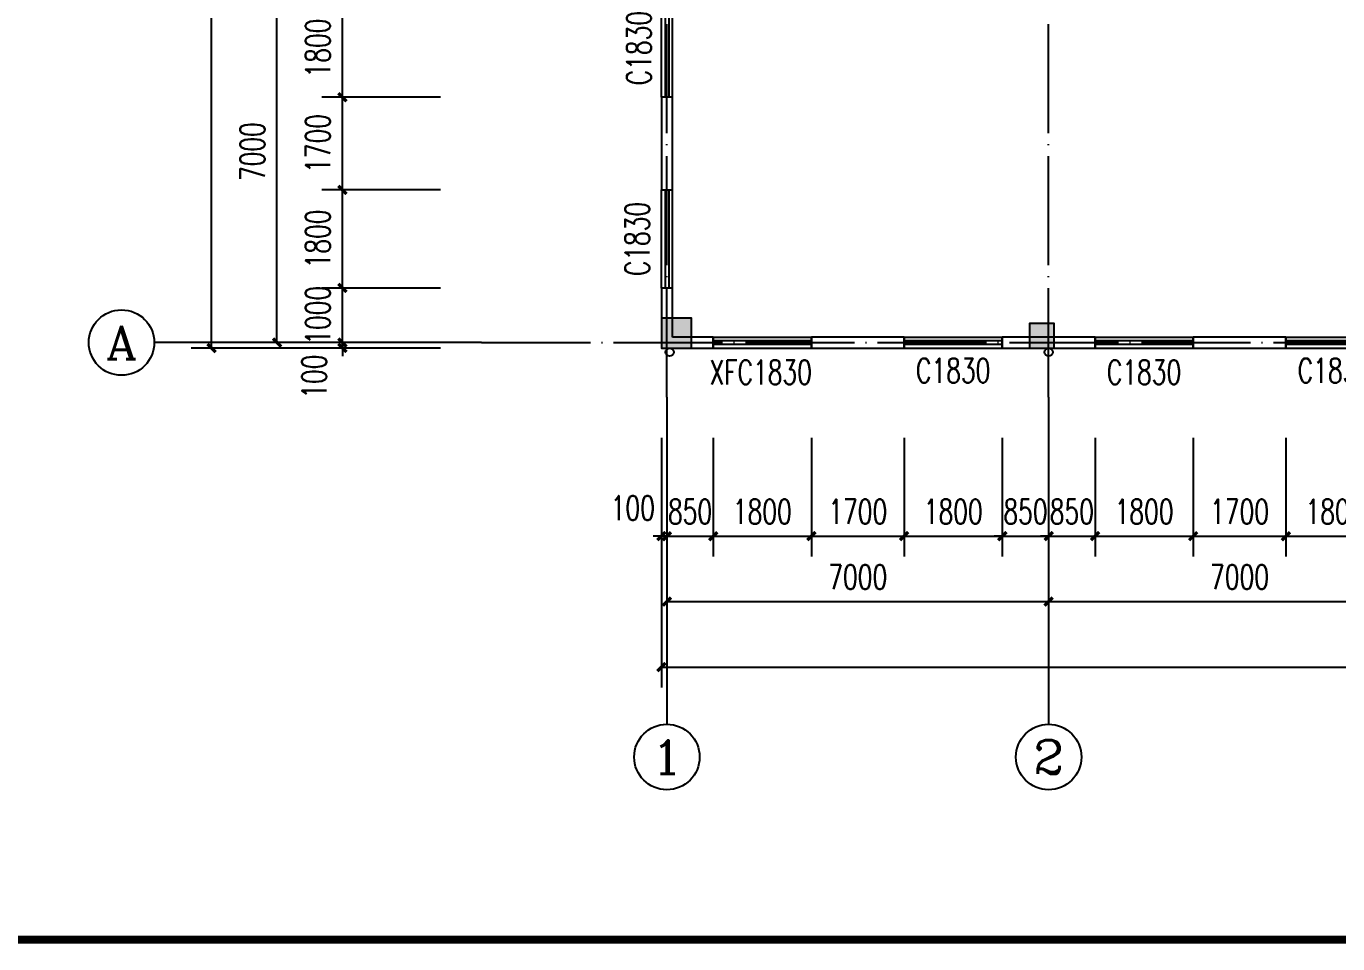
# Model space of a CAD drawing. Extents: x -4747 to 1060961, y -766984 to 396631.
# Drawn here: x 466797 to 490846, y -79089 to -62263 of the extents above; entities that cross this region are included whole.
import ezdxf
from ezdxf.enums import TextEntityAlignment as Align

# ---------------------------------------------------------------- set-up
doc = ezdxf.new("R2010")
doc.units = 0
doc.header["$LTSCALE"] = 1000
doc.header["$MEASUREMENT"] = 0
doc.linetypes.add('DOTE', pattern=[2.42, 2, -0.2, 0.02, -0.2])
doc.layers.get('0').update_dxf_attribs({"linetype": 'CONTINUOUS'})
doc.layers.get('DEFPOINTS').update_dxf_attribs({"linetype": 'CONTINUOUS'})
for name, color, linetype in [('AXIS', 3, 'CONTINUOUS'), ('AXIS_TEXT', 7, 'CONTINUOUS'), ('DOTE', 1, 'DOTE'), ('PUB_DIM', 3, 'CONTINUOUS'), ('PUB_TITLE', 4, 'CONTINUOUS'), ('WALL', 6, 'CONTINUOUS'), ('WINDOW', 4, 'CONTINUOUS'), ('WINDOW_TEXT', 7, 'CONTINUOUS'), ('柱', 2, 'CONTINUOUS'), ('柱涂实', 54, 'CONTINUOUS'), ('雨水管', 2, 'CONTINUOUS'), ('面积计算', 7, 'CONTINUOUS')]:
    doc.layers.add(name, color=color, linetype=linetype)
doc.styles.add('_TCH_AXIS', font='COMPLEX', dxfattribs={"bigfont": 'GBCBIG'})
doc.styles.add('_TCH_WINDOW', font='SIMPLEX', dxfattribs={"height": 3.5, "bigfont": 'GBCBIG'})
doc.styles.add('COMPLEX', font='complex_.ttf')
doc.styles.add('DIM_FONT', font='SIMPLEX', dxfattribs={"width": 0.7, "bigfont": 'GBCBIG'})
doc.dimstyles.new('DIMN150', dxfattribs={"dimscale": 1.5, "dimtxt": 300, "dimasz": 100, "dimexe": 250, "dimexo": 300, "dimgap": 150, "dimtad": 1, "dimdec": 0, "dimzin": 0, "dimtxsty": 'DIM_FONT', "dimblk": 'ARCHTICK', "dimcen": 0.09, "dimclrt": 7, "dimazin": 3, "dimtfac": 1, "dimtdec": 0, "dimtix": 1, "dimtmove": 0, "dimatfit": 3, "dimtolj": 1, "dimtzin": 0})

# ---------------------------------------------------------------- blocks, each defined once
blk = doc.blocks.new('A$C22EA1380')
at = {"layer": '柱涂实'}
for points in [[(550, 0), (550, 550), (0, 550), (0, 0)], [(7200, 0), (7200, 450), (6750, 450), (6750, 0)]]:
    blk.add_hatch(color=256, dxfattribs=at).paths.add_polyline_path(points)
at = {"layer": '柱'}
for points in [[(550, 0), (550, 550), (0, 550), (0, 0)], [(7200, 0), (7200, 450), (6750, 450), (6750, 0)]]:
    blk.add_lwpolyline(points, close=True, dxfattribs=at)
at = {"layer": '柱涂实', "linetype": 'CONTINUOUS'}
for points in [[(550, 0), (550, 550), (0, 550), (0, 0)], [(7200, 0), (7200, 450), (6750, 450), (6750, 0)]]:
    blk.add_lwpolyline(points, close=True, dxfattribs=at)
blk = doc.blocks.new('_ARCHTICK')
at = {"color": 0, "linetype": 'BYBLOCK', "const_width": 0.4}
blk.add_lwpolyline([(-0.5, -0.5), (0.5, 0.5)], dxfattribs=at)
blk = doc.blocks.new('*D1206')
at = {"layer": 'DEFPOINTS', "color": 0}
for p in [(472595, -68064), (474845, -68064), (474845, -68164)]:
    blk.add_point(p, dxfattribs=at)
at = {"layer": 'PUB_DIM', "color": 0}
for p, q in [((472595, -68064), (472595, -67914)), ((474395, -68064), (472220, -68064)), ((474395, -68164), (472220, -68164)), ((472595, -68164), (472595, -68064)), ((472595, -68164), (472595, -68314))]:
    blk.add_line(p, q, dxfattribs=at)
at = {"layer": 'PUB_DIM', "color": 0, "xscale": 150, "yscale": 150, "zscale": 150}
for p, rotation in [((472595, -68064), 270), ((472595, -68164), 90)]:
    blk.add_blockref('_ARCHTICK', p, dxfattribs=dict(at, rotation=rotation))
at = {"layer": 'PUB_DIM', "color": 7, "insert": (472077, -68689), "char_height": 450, "attachment_point": 5, "rotation": 90, "style": 'DIM_FONT'}
blk.add_mtext('\\A1;100', dxfattribs=at)
blk = doc.blocks.new('*D1207')
at = {"layer": 'DEFPOINTS', "color": 0}
for p in [(472595, -67064), (474845, -67064), (474845, -68064)]:
    blk.add_point(p, dxfattribs=at)
at = {"layer": 'PUB_DIM', "color": 0}
for p, q in [((474395, -67064), (472220, -67064)), ((472595, -67064), (472595, -66914)), ((472595, -68064), (472595, -67064)), ((474395, -68064), (472220, -68064)), ((472595, -68064), (472595, -68214))]:
    blk.add_line(p, q, dxfattribs=at)
at = {"layer": 'PUB_DIM', "color": 0, "xscale": 150, "yscale": 150, "zscale": 150}
for p, rotation in [((472595, -67064), 270), ((472595, -68064), 90)]:
    blk.add_blockref('_ARCHTICK', p, dxfattribs=dict(at, rotation=rotation))
at = {"layer": 'PUB_DIM', "color": 7, "insert": (472145, -67564), "char_height": 450, "attachment_point": 5, "rotation": 90, "style": 'DIM_FONT'}
blk.add_mtext('\\A1;1000', dxfattribs=at)
blk = doc.blocks.new('*D1208')
at = {"layer": 'DEFPOINTS', "color": 0}
for p in [(472595, -65264), (474845, -65264), (474845, -67064)]:
    blk.add_point(p, dxfattribs=at)
at = {"layer": 'PUB_DIM', "color": 0}
for p, q in [((474395, -65264), (472220, -65264)), ((472595, -67064), (472595, -65264)), ((474395, -67064), (472220, -67064))]:
    blk.add_line(p, q, dxfattribs=at)
at = {"layer": 'PUB_DIM', "color": 0, "xscale": 150, "yscale": 150, "zscale": 150}
for p, rotation in [((472595, -65264), 90), ((472595, -67064), 270)]:
    blk.add_blockref('_ARCHTICK', p, dxfattribs=dict(at, rotation=rotation))
at = {"layer": 'PUB_DIM', "color": 7, "insert": (472145, -66164), "char_height": 450, "attachment_point": 5, "rotation": 90, "style": 'DIM_FONT'}
blk.add_mtext('\\A1;1800', dxfattribs=at)
blk = doc.blocks.new('*D1209')
at = {"layer": 'DEFPOINTS', "color": 0}
for p in [(472595, -63564), (474845, -63564), (474845, -65264)]:
    blk.add_point(p, dxfattribs=at)
at = {"layer": 'PUB_DIM', "color": 0}
for p, q in [((474395, -63564), (472220, -63564)), ((472595, -65264), (472595, -63564)), ((474395, -65264), (472220, -65264))]:
    blk.add_line(p, q, dxfattribs=at)
at = {"layer": 'PUB_DIM', "color": 0, "xscale": 150, "yscale": 150, "zscale": 150}
for p, rotation in [((472595, -63564), 90), ((472595, -65264), 270)]:
    blk.add_blockref('_ARCHTICK', p, dxfattribs=dict(at, rotation=rotation))
at = {"layer": 'PUB_DIM', "color": 7, "insert": (472145, -64414), "char_height": 450, "attachment_point": 5, "rotation": 90, "style": 'DIM_FONT'}
blk.add_mtext('\\A1;1700', dxfattribs=at)
blk = doc.blocks.new('*D1210')
at = {"layer": 'DEFPOINTS', "color": 0}
for p in [(472595, -61764), (474845, -61764), (474845, -63564)]:
    blk.add_point(p, dxfattribs=at)
at = {"layer": 'PUB_DIM', "color": 0}
for p, q in [((474395, -61764), (472220, -61764)), ((472595, -63564), (472595, -61764)), ((474395, -63564), (472220, -63564))]:
    blk.add_line(p, q, dxfattribs=at)
at = {"layer": 'PUB_DIM', "color": 0, "xscale": 150, "yscale": 150, "zscale": 150}
for p, rotation in [((472595, -61764), 90), ((472595, -63564), 270)]:
    blk.add_blockref('_ARCHTICK', p, dxfattribs=dict(at, rotation=rotation))
at = {"layer": 'PUB_DIM', "color": 7, "insert": (472145, -62664), "char_height": 450, "attachment_point": 5, "rotation": 90, "style": 'DIM_FONT'}
blk.add_mtext('\\A1;1800', dxfattribs=at)
blk = doc.blocks.new('*D1299')
at = {"layer": 'DEFPOINTS', "color": 0}
for p in [(489895, -69364), (491695, -69364), (491695, -71614)]:
    blk.add_point(p, dxfattribs=at)
at = {"layer": 'PUB_DIM', "color": 0}
for p, q in [((489895, -69814), (489895, -71989)), ((491695, -69814), (491695, -71989)), ((489895, -71614), (491695, -71614))]:
    blk.add_line(p, q, dxfattribs=at)
at = {"layer": 'PUB_DIM', "color": 0, "xscale": 150, "yscale": 150, "zscale": 150, "rotation": 180}
blk.add_blockref('_ARCHTICK', (489895, -71614), dxfattribs=at)
at = {"layer": 'PUB_DIM', "color": 0, "xscale": 150, "yscale": 150, "zscale": 150}
blk.add_blockref('_ARCHTICK', (491695, -71614), dxfattribs=at)
at = {"layer": 'PUB_DIM', "color": 7, "insert": (490795, -71164), "char_height": 450, "attachment_point": 5, "style": 'DIM_FONT'}
blk.add_mtext('\\A1;1800', dxfattribs=at)
blk = doc.blocks.new('*D1300')
at = {"layer": 'DEFPOINTS', "color": 0}
for p in [(488195, -69364), (489895, -69364), (489895, -71614)]:
    blk.add_point(p, dxfattribs=at)
at = {"layer": 'PUB_DIM', "color": 0}
for p, q in [((488195, -69814), (488195, -71989)), ((489895, -69814), (489895, -71989)), ((488195, -71614), (489895, -71614))]:
    blk.add_line(p, q, dxfattribs=at)
at = {"layer": 'PUB_DIM', "color": 0, "xscale": 150, "yscale": 150, "zscale": 150, "rotation": 180}
blk.add_blockref('_ARCHTICK', (488195, -71614), dxfattribs=at)
at = {"layer": 'PUB_DIM', "color": 0, "xscale": 150, "yscale": 150, "zscale": 150}
blk.add_blockref('_ARCHTICK', (489895, -71614), dxfattribs=at)
at = {"layer": 'PUB_DIM', "color": 7, "insert": (489045, -71164), "char_height": 450, "attachment_point": 5, "style": 'DIM_FONT'}
blk.add_mtext('\\A1;1700', dxfattribs=at)
blk = doc.blocks.new('*D1301')
at = {"layer": 'DEFPOINTS', "color": 0}
for p in [(486395, -69364), (488195, -69364), (488195, -71614)]:
    blk.add_point(p, dxfattribs=at)
at = {"layer": 'PUB_DIM', "color": 0}
for p, q in [((486395, -69814), (486395, -71989)), ((488195, -69814), (488195, -71989)), ((486395, -71614), (488195, -71614))]:
    blk.add_line(p, q, dxfattribs=at)
at = {"layer": 'PUB_DIM', "color": 0, "xscale": 150, "yscale": 150, "zscale": 150, "rotation": 180}
blk.add_blockref('_ARCHTICK', (486395, -71614), dxfattribs=at)
at = {"layer": 'PUB_DIM', "color": 0, "xscale": 150, "yscale": 150, "zscale": 150}
blk.add_blockref('_ARCHTICK', (488195, -71614), dxfattribs=at)
at = {"layer": 'PUB_DIM', "color": 7, "insert": (487295, -71164), "char_height": 450, "attachment_point": 5, "style": 'DIM_FONT'}
blk.add_mtext('\\A1;1800', dxfattribs=at)
blk = doc.blocks.new('*D1302')
at = {"layer": 'DEFPOINTS', "color": 0}
for p in [(485545, -69364), (486395, -69364), (486395, -71614)]:
    blk.add_point(p, dxfattribs=at)
at = {"layer": 'PUB_DIM', "color": 0}
for p, q in [((485545, -69814), (485545, -71989)), ((486395, -69814), (486395, -71989)), ((485545, -71614), (485395, -71614)), ((485545, -71614), (486395, -71614)), ((486395, -71614), (486545, -71614))]:
    blk.add_line(p, q, dxfattribs=at)
at = {"layer": 'PUB_DIM', "color": 0, "xscale": 150, "yscale": 150, "zscale": 150}
blk.add_blockref('_ARCHTICK', (485545, -71614), dxfattribs=at)
at = {"layer": 'PUB_DIM', "color": 0, "xscale": 150, "yscale": 150, "zscale": 150, "rotation": 180}
blk.add_blockref('_ARCHTICK', (486395, -71614), dxfattribs=at)
at = {"layer": 'PUB_DIM', "color": 7, "insert": (485970, -71164), "char_height": 450, "attachment_point": 5, "style": 'DIM_FONT'}
blk.add_mtext('\\A1;850', dxfattribs=at)
blk = doc.blocks.new('*D1303')
at = {"layer": 'DEFPOINTS', "color": 0}
for p in [(484695, -69364), (485545, -69364), (485545, -71614)]:
    blk.add_point(p, dxfattribs=at)
at = {"layer": 'PUB_DIM', "color": 0}
for p, q in [((484695, -69814), (484695, -71989)), ((485545, -69814), (485545, -71989)), ((484695, -71614), (484545, -71614)), ((484695, -71614), (485545, -71614)), ((485545, -71614), (485695, -71614))]:
    blk.add_line(p, q, dxfattribs=at)
at = {"layer": 'PUB_DIM', "color": 0, "xscale": 150, "yscale": 150, "zscale": 150}
blk.add_blockref('_ARCHTICK', (484695, -71614), dxfattribs=at)
at = {"layer": 'PUB_DIM', "color": 0, "xscale": 150, "yscale": 150, "zscale": 150, "rotation": 180}
blk.add_blockref('_ARCHTICK', (485545, -71614), dxfattribs=at)
at = {"layer": 'PUB_DIM', "color": 7, "insert": (485120, -71164), "char_height": 450, "attachment_point": 5, "style": 'DIM_FONT'}
blk.add_mtext('\\A1;850', dxfattribs=at)
blk = doc.blocks.new('*D1304')
at = {"layer": 'DEFPOINTS', "color": 0}
for p in [(482895, -69364), (484695, -69364), (484695, -71614)]:
    blk.add_point(p, dxfattribs=at)
at = {"layer": 'PUB_DIM', "color": 0}
for p, q in [((482895, -69814), (482895, -71989)), ((484695, -69814), (484695, -71989)), ((482895, -71614), (484695, -71614))]:
    blk.add_line(p, q, dxfattribs=at)
at = {"layer": 'PUB_DIM', "color": 0, "xscale": 150, "yscale": 150, "zscale": 150, "rotation": 180}
blk.add_blockref('_ARCHTICK', (482895, -71614), dxfattribs=at)
at = {"layer": 'PUB_DIM', "color": 0, "xscale": 150, "yscale": 150, "zscale": 150}
blk.add_blockref('_ARCHTICK', (484695, -71614), dxfattribs=at)
at = {"layer": 'PUB_DIM', "color": 7, "insert": (483795, -71164), "char_height": 450, "attachment_point": 5, "style": 'DIM_FONT'}
blk.add_mtext('\\A1;1800', dxfattribs=at)
blk = doc.blocks.new('*D1305')
at = {"layer": 'DEFPOINTS', "color": 0}
for p in [(481195, -69364), (482895, -69364), (482895, -71614)]:
    blk.add_point(p, dxfattribs=at)
at = {"layer": 'PUB_DIM', "color": 0}
for p, q in [((481195, -69814), (481195, -71989)), ((482895, -69814), (482895, -71989)), ((481195, -71614), (482895, -71614))]:
    blk.add_line(p, q, dxfattribs=at)
at = {"layer": 'PUB_DIM', "color": 0, "xscale": 150, "yscale": 150, "zscale": 150, "rotation": 180}
blk.add_blockref('_ARCHTICK', (481195, -71614), dxfattribs=at)
at = {"layer": 'PUB_DIM', "color": 0, "xscale": 150, "yscale": 150, "zscale": 150}
blk.add_blockref('_ARCHTICK', (482895, -71614), dxfattribs=at)
at = {"layer": 'PUB_DIM', "color": 7, "insert": (482045, -71164), "char_height": 450, "attachment_point": 5, "style": 'DIM_FONT'}
blk.add_mtext('\\A1;1700', dxfattribs=at)
blk = doc.blocks.new('*D1306')
at = {"layer": 'DEFPOINTS', "color": 0}
for p in [(479395, -69364), (481195, -69364), (481195, -71614)]:
    blk.add_point(p, dxfattribs=at)
at = {"layer": 'PUB_DIM', "color": 0}
for p, q in [((479395, -69814), (479395, -71989)), ((481195, -69814), (481195, -71989)), ((479395, -71614), (481195, -71614))]:
    blk.add_line(p, q, dxfattribs=at)
at = {"layer": 'PUB_DIM', "color": 0, "xscale": 150, "yscale": 150, "zscale": 150, "rotation": 180}
blk.add_blockref('_ARCHTICK', (479395, -71614), dxfattribs=at)
at = {"layer": 'PUB_DIM', "color": 0, "xscale": 150, "yscale": 150, "zscale": 150}
blk.add_blockref('_ARCHTICK', (481195, -71614), dxfattribs=at)
at = {"layer": 'PUB_DIM', "color": 7, "insert": (480295, -71164), "char_height": 450, "attachment_point": 5, "style": 'DIM_FONT'}
blk.add_mtext('\\A1;1800', dxfattribs=at)
blk = doc.blocks.new('*D1307')
at = {"layer": 'DEFPOINTS', "color": 0}
for p in [(478545, -69364), (479395, -69364), (479395, -71614)]:
    blk.add_point(p, dxfattribs=at)
at = {"layer": 'PUB_DIM', "color": 0}
for p, q in [((478545, -69814), (478545, -71989)), ((479395, -69814), (479395, -71989)), ((478545, -71614), (478395, -71614)), ((478545, -71614), (479395, -71614)), ((479395, -71614), (479545, -71614))]:
    blk.add_line(p, q, dxfattribs=at)
at = {"layer": 'PUB_DIM', "color": 0, "xscale": 150, "yscale": 150, "zscale": 150}
blk.add_blockref('_ARCHTICK', (478545, -71614), dxfattribs=at)
at = {"layer": 'PUB_DIM', "color": 0, "xscale": 150, "yscale": 150, "zscale": 150, "rotation": 180}
blk.add_blockref('_ARCHTICK', (479395, -71614), dxfattribs=at)
at = {"layer": 'PUB_DIM', "color": 7, "insert": (478970, -71164), "char_height": 450, "attachment_point": 5, "style": 'DIM_FONT'}
blk.add_mtext('\\A1;850', dxfattribs=at)
blk = doc.blocks.new('*D1308')
at = {"layer": 'DEFPOINTS', "color": 0}
for p in [(478445, -69364), (478545, -69364), (478545, -71614)]:
    blk.add_point(p, dxfattribs=at)
at = {"layer": 'PUB_DIM', "color": 0}
for p, q in [((478445, -69814), (478445, -71989)), ((478545, -69814), (478545, -71989)), ((478445, -71614), (478295, -71614)), ((478445, -71614), (478545, -71614)), ((478545, -71614), (478695, -71614))]:
    blk.add_line(p, q, dxfattribs=at)
at = {"layer": 'PUB_DIM', "color": 0, "xscale": 150, "yscale": 150, "zscale": 150}
blk.add_blockref('_ARCHTICK', (478445, -71614), dxfattribs=at)
at = {"layer": 'PUB_DIM', "color": 0, "xscale": 150, "yscale": 150, "zscale": 150, "rotation": 180}
blk.add_blockref('_ARCHTICK', (478545, -71614), dxfattribs=at)
at = {"layer": 'PUB_DIM', "color": 7, "insert": (477920, -71097), "char_height": 450, "attachment_point": 5, "style": 'DIM_FONT'}
blk.add_mtext('\\A1;100', dxfattribs=at)
blk = doc.blocks.new('*D1316')
at = {"layer": 'AXIS', "color": 0}
for p, q in [((474695, -61064), (471020, -61064)), ((471395, -68064), (471395, -61064)), ((474695, -68064), (471020, -68064))]:
    blk.add_line(p, q, dxfattribs=at)
at = {"layer": 'DEFPOINTS', "color": 0}
for p in [(471395, -61064), (475145, -61064), (475145, -68064)]:
    blk.add_point(p, dxfattribs=at)
at = {"layer": 'AXIS', "color": 0, "xscale": 150, "yscale": 150, "zscale": 150}
for p, rotation in [((471395, -61064), 90), ((471395, -68064), 270)]:
    blk.add_blockref('_ARCHTICK', p, dxfattribs=dict(at, rotation=rotation))
at = {"layer": 'AXIS', "color": 7, "insert": (470945, -64564), "char_height": 450, "attachment_point": 5, "rotation": 90, "style": 'DIM_FONT'}
blk.add_mtext('\\A1;7000', dxfattribs=at)
blk = doc.blocks.new('*D1324')
at = {"layer": 'AXIS', "color": 0}
for p, q in [((474395, -25964), (469820, -25964)), ((470195, -68164), (470195, -25964)), ((474395, -68164), (469820, -68164))]:
    blk.add_line(p, q, dxfattribs=at)
at = {"layer": 'DEFPOINTS', "color": 0}
for p in [(470195, -25964), (474845, -25964), (474845, -68164)]:
    blk.add_point(p, dxfattribs=at)
at = {"layer": 'AXIS', "color": 0, "xscale": 150, "yscale": 150, "zscale": 150}
for p, rotation in [((470195, -25964), 90), ((470195, -68164), 270)]:
    blk.add_blockref('_ARCHTICK', p, dxfattribs=dict(at, rotation=rotation))
at = {"layer": 'AXIS', "color": 7, "insert": (469745, -47064), "char_height": 450, "attachment_point": 5, "rotation": 90, "style": 'DIM_FONT'}
blk.add_mtext('\\A1;42200', dxfattribs=at)
blk = doc.blocks.new('*D1342')
at = {"layer": 'AXIS', "color": 0}
for p, q in [((478545, -69514), (478545, -73189)), ((485545, -69514), (485545, -73189)), ((478545, -72814), (485545, -72814))]:
    blk.add_line(p, q, dxfattribs=at)
at = {"layer": 'DEFPOINTS', "color": 0}
for p in [(478545, -69064), (485545, -69064), (485545, -72814)]:
    blk.add_point(p, dxfattribs=at)
at = {"layer": 'AXIS', "color": 0, "xscale": 150, "yscale": 150, "zscale": 150, "rotation": 180}
blk.add_blockref('_ARCHTICK', (478545, -72814), dxfattribs=at)
at = {"layer": 'AXIS', "color": 0, "xscale": 150, "yscale": 150, "zscale": 150}
blk.add_blockref('_ARCHTICK', (485545, -72814), dxfattribs=at)
at = {"layer": 'AXIS', "color": 7, "insert": (482045, -72364), "char_height": 450, "attachment_point": 5, "style": 'DIM_FONT'}
blk.add_mtext('\\A1;7000', dxfattribs=at)
blk = doc.blocks.new('*D1343')
at = {"layer": 'AXIS', "color": 0}
for p, q in [((485545, -69514), (485545, -73189)), ((492545, -69514), (492545, -73189)), ((485545, -72814), (492545, -72814))]:
    blk.add_line(p, q, dxfattribs=at)
at = {"layer": 'DEFPOINTS', "color": 0}
for p in [(485545, -69064), (492545, -69064), (492545, -72814)]:
    blk.add_point(p, dxfattribs=at)
at = {"layer": 'AXIS', "color": 0, "xscale": 150, "yscale": 150, "zscale": 150, "rotation": 180}
blk.add_blockref('_ARCHTICK', (485545, -72814), dxfattribs=at)
at = {"layer": 'AXIS', "color": 0, "xscale": 150, "yscale": 150, "zscale": 150}
blk.add_blockref('_ARCHTICK', (492545, -72814), dxfattribs=at)
at = {"layer": 'AXIS', "color": 7, "insert": (489045, -72364), "char_height": 450, "attachment_point": 5, "style": 'DIM_FONT'}
blk.add_mtext('\\A1;7000', dxfattribs=at)
blk = doc.blocks.new('*D1358')
at = {"layer": 'AXIS', "color": 0}
for p, q in [((478445, -69814), (478445, -74389)), ((578945, -69814), (578945, -74389)), ((478445, -74014), (578945, -74014))]:
    blk.add_line(p, q, dxfattribs=at)
at = {"layer": 'DEFPOINTS', "color": 0}
for p in [(478445, -69364), (578945, -69364), (578945, -74014)]:
    blk.add_point(p, dxfattribs=at)
at = {"layer": 'AXIS', "color": 0, "xscale": 150, "yscale": 150, "zscale": 150, "rotation": 180}
blk.add_blockref('_ARCHTICK', (478445, -74014), dxfattribs=at)
at = {"layer": 'AXIS', "color": 0, "xscale": 150, "yscale": 150, "zscale": 150}
blk.add_blockref('_ARCHTICK', (578945, -74014), dxfattribs=at)
at = {"layer": 'AXIS', "color": 7, "insert": (528695, -73564), "char_height": 450, "attachment_point": 5, "style": 'DIM_FONT'}
blk.add_mtext('\\A1;100500', dxfattribs=at)
blk = doc.blocks.new('$WINLIB2D$00000001')
at = {"color": 0}
for points in [[(-0.5, 0.5), (-0.5, -0.5)], [(-0.5, 0.5), (0.5, 0.5)], [(0.5, -0.5), (0.5, 0.5)], [(0.5, 0.167), (-0.5, 0.167)], [(0.5, -0.167), (-0.5, -0.167)], [(-0.5, -0.5), (0.5, -0.5)]]:
    blk.add_lwpolyline(points, dxfattribs=at)
blk = doc.blocks.new('_AXISO')
blk.add_circle((0, 0), 0.5)
at = {"layer": 'AXIS_TEXT', "style": 'COMPLEX', "width": 1.041667}
blk.add_attdef('A', text='', height=0.56, dxfattribs=at).set_placement((-0.25, -0.28), (0.25, -0.28), align=Align.FIT)

msp = doc.modelspace()

# ---------------------------------------------------------------- linework, layer by layer
at = {"layer": 'AXIS'}
for p, q in [((475144.9, -68064.3), (469144.9, -68064.3)), ((478544.9, -69064.3), (478544.9, -75064.3)), ((485544.9, -69064.3), (485544.9, -75064.3))]:
    msp.add_line(p, q, dxfattribs=at)
at = {"layer": 'DOTE'}
for p, q in [((478544.9, -69064.3), (478544.9, -25064.3)), ((485544.9, -69064.3), (485544.9, -25064.3)), ((475144.9, -68064.3), (579844.9, -68064.3))]:
    msp.add_line(p, q, dxfattribs=at)
at = {"layer": 'PUB_TITLE', "const_width": 150}
msp.add_lwpolyline([(425670.8, -79014.3), (598770.8, -79014.3), (598770.8, 44135.7), (425670.8, 44135.7)], close=True, dxfattribs=at)
at = {"layer": 'WALL'}
for p, q in [((478644.9, -63564.3), (478444.9, -63564.3)), ((478444.9, -63564.3), (478444.9, -65264.3)), ((478644.9, -65264.3), (478644.9, -63564.3)), ((478444.9, -65264.3), (478644.9, -65264.3)), ((478644.9, -67064.3), (478444.9, -67064.3)), ((478444.9, -67064.3), (478444.9, -68164.3)), ((478644.9, -67964.3), (478644.9, -67064.3)), ((479394.9, -67964.3), (478644.9, -67964.3)), ((479394.9, -68164.3), (479394.9, -67964.3)), ((482894.9, -67964.3), (481194.9, -67964.3)), ((481194.9, -67964.3), (481194.9, -68164.3)), ((482894.9, -68164.3), (482894.9, -67964.3)), ((486394.9, -67964.3), (484694.9, -67964.3)), ((484694.9, -67964.3), (484694.9, -68164.3)), ((486394.9, -68164.3), (486394.9, -67964.3)), ((489894.9, -67964.3), (488194.9, -67964.3)), ((488194.9, -67964.3), (488194.9, -68164.3)), ((489894.9, -68164.3), (489894.9, -67964.3)), ((478444.9, -68164.3), (479394.9, -68164.3)), ((481194.9, -68164.3), (482894.9, -68164.3)), ((484694.9, -68164.3), (486394.9, -68164.3)), ((488194.9, -68164.3), (489894.9, -68164.3))]:
    msp.add_line(p, q, dxfattribs=at)
at = {"layer": '雨水管'}
for centre in [(478594.9, -68239.3), (485544.9, -68239.3)]:
    msp.add_circle(centre, 75, dxfattribs=at)

# ---------------------------------------------------------------- block references
at = {"layer": 'AXIS'}
ref = msp.add_blockref('_AXISO', (468544.9, -68064.3), dxfattribs=dict(at, xscale=1200, yscale=1200, zscale=1200))
ref.add_attrib('A', 'A', dxfattribs={"layer": 'AXIS_TEXT', "height": 612, "style": '_TCH_AXIS', "width": 1.096879}).set_placement((468257.2, -68370.3), (468832.6, -68370.3), align=Align.FIT)
ref = msp.add_blockref('_AXISO', (478544.9, -75664.3), dxfattribs=dict(at, xscale=1200, yscale=1200, zscale=1200))
ref.add_attrib('A', '1', dxfattribs={"layer": 'AXIS_TEXT', "height": 612, "style": '_TCH_AXIS', "width": 2.193758}).set_placement((478257.2, -75970.3), (478832.6, -75970.3), align=Align.FIT)
ref = msp.add_blockref('_AXISO', (485544.9, -75664.3), dxfattribs=dict(at, xscale=1200, yscale=1200, zscale=1200))
ref.add_attrib('A', '2', dxfattribs={"layer": 'AXIS_TEXT', "height": 612, "style": '_TCH_AXIS', "width": 1.410273}).set_placement((485257.2, -75970.3), (485832.6, -75970.3), align=Align.FIT)
at = {"layer": 'WINDOW'}
ref = msp.add_blockref('$WINLIB2D$00000001', (478544.9, -62664.3), dxfattribs=dict(at, xscale=1800, yscale=-200, zscale=1800, rotation=90))
ref.add_attrib('A', 'C1830', (478255.5, -63346.8), dxfattribs={"layer": 'WINDOW_TEXT', "height": 446.25, "rotation": 90, "style": '_TCH_WINDOW', "width": 0.705882})
ref = msp.add_blockref('$WINLIB2D$00000001', (478544.9, -66164.3), dxfattribs=dict(at, xscale=1800, yscale=-200, zscale=1800, rotation=90))
ref.add_attrib('A', 'C1830', (478223.2, -66846.8), dxfattribs={"layer": 'WINDOW_TEXT', "height": 446.25, "rotation": 90, "style": '_TCH_WINDOW', "width": 0.705882})
ref = msp.add_blockref('$WINLIB2D$00000001', (480294.9, -68064.3), dxfattribs=dict(at, xscale=-1800, yscale=-200, zscale=-1800, rotation=180))
ref.add_attrib('A', 'XFC1830', (479327.4, -68832.3), dxfattribs={"layer": 'WINDOW_TEXT', "height": 446.25, "style": '_TCH_WINDOW', "width": 0.705882})
ref = msp.add_blockref('$WINLIB2D$00000001', (483794.9, -68064.3), dxfattribs=dict(at, xscale=-1800, yscale=-200, zscale=-1800, rotation=180))
ref.add_attrib('A', 'C1830', (483112.4, -68799.9), dxfattribs={"layer": 'WINDOW_TEXT', "height": 446.25, "style": '_TCH_WINDOW', "width": 0.705882})
ref = msp.add_blockref('$WINLIB2D$00000001', (487294.9, -68064.3), dxfattribs=dict(at, xscale=-1800, yscale=-200, zscale=-1800, rotation=180))
ref.add_attrib('A', 'C1830', (486612.4, -68832.3), dxfattribs={"layer": 'WINDOW_TEXT', "height": 446.25, "style": '_TCH_WINDOW', "width": 0.705882})
ref = msp.add_blockref('$WINLIB2D$00000001', (490794.9, -68064.3), dxfattribs=dict(at, xscale=-1800, yscale=-200, zscale=-1800, rotation=180))
ref.add_attrib('A', 'C1830', (490112.4, -68799.9), dxfattribs={"layer": 'WINDOW_TEXT', "height": 446.25, "style": '_TCH_WINDOW', "width": 0.705882})
at = {"layer": '面积计算'}
msp.add_blockref('A$C22EA1380', (478444.9, -68164.3), dxfattribs=at)

# ---------------------------------------------------------------- dimensions: what is measured, and where the dimension line sits
at = {"layer": 'AXIS'}
for p1, p2, distance, picture, middle in [((474844.9, -68164.3), (474844.9, -25964.3), 4650, '*D1324', (469744.9, -47064.3)), ((475144.9, -68064.3), (475144.9, -61064.3), 3750, '*D1316', (470944.9, -64564.3)), ((478544.9, -69064.3), (485544.9, -69064.3), -3750, '*D1342', (482044.9, -72364.3)), ((485544.9, -69064.3), (492544.9, -69064.3), -3750, '*D1343', (489044.9, -72364.3)), ((478444.9, -69364.3), (578944.9, -69364.3), -4650, '*D1358', (528694.9, -73564.3))]:
    dim = msp.add_aligned_dim(p1=p1, p2=p2, distance=distance, dimstyle='DIMN150', dxfattribs=at)
    dim.commit()
    dim.dimension.update_dxf_attribs({"geometry": picture, "text_midpoint": middle})
at = {"layer": 'PUB_DIM'}
for p1, p2, distance, picture, middle in [((474844.9, -63564.3), (474844.9, -61764.3), 2250, '*D1210', (472144.9, -62664.3)), ((474844.9, -65264.3), (474844.9, -63564.3), 2250, '*D1209', (472144.9, -64414.3)), ((474844.9, -67064.3), (474844.9, -65264.3), 2250, '*D1208', (472144.9, -66164.3)), ((474844.9, -68064.3), (474844.9, -67064.3), 2250, '*D1207', (472144.9, -67564.3)), ((478544.9, -69364.3), (479394.9, -69364.3), -2250, '*D1307', (478969.9, -71164.3)), ((479394.9, -69364.3), (481194.9, -69364.3), -2250, '*D1306', (480294.9, -71164.3)), ((481194.9, -69364.3), (482894.9, -69364.3), -2250, '*D1305', (482044.9, -71164.3)), ((482894.9, -69364.3), (484694.9, -69364.3), -2250, '*D1304', (483794.9, -71164.3)), ((484694.9, -69364.3), (485544.9, -69364.3), -2250, '*D1303', (485119.9, -71164.3)), ((485544.9, -69364.3), (486394.9, -69364.3), -2250, '*D1302', (485969.9, -71164.3)), ((486394.9, -69364.3), (488194.9, -69364.3), -2250, '*D1301', (487294.9, -71164.3)), ((488194.9, -69364.3), (489894.9, -69364.3), -2250, '*D1300', (489044.9, -71164.3)), ((489894.9, -69364.3), (491694.9, -69364.3), -2250, '*D1299', (490794.9, -71164.3))]:
    dim = msp.add_aligned_dim(p1=p1, p2=p2, distance=distance, dimstyle='DIMN150', dxfattribs=at)
    dim.commit()
    dim.dimension.update_dxf_attribs({"geometry": picture, "text_midpoint": middle})
for base, p1, p2, angle, picture, middle in [((472594.9, -68064.3), (474844.9, -68164.3), (474844.9, -68064.3), 90, '*D1206', (472077.4, -68689.3)), ((478544.9, -71614.3), (478444.9, -69364.3), (478544.9, -69364.3), 0, '*D1308', (477919.9, -71096.8))]:
    dim = msp.add_linear_dim(base=base, p1=p1, p2=p2, angle=angle, dimstyle='DIMN150', dxfattribs=at)
    dim.commit()
    dim.dimension.update_dxf_attribs({"geometry": picture, "text_midpoint": middle, "dimtype": 129})

doc.saveas('drawing.dxf')
